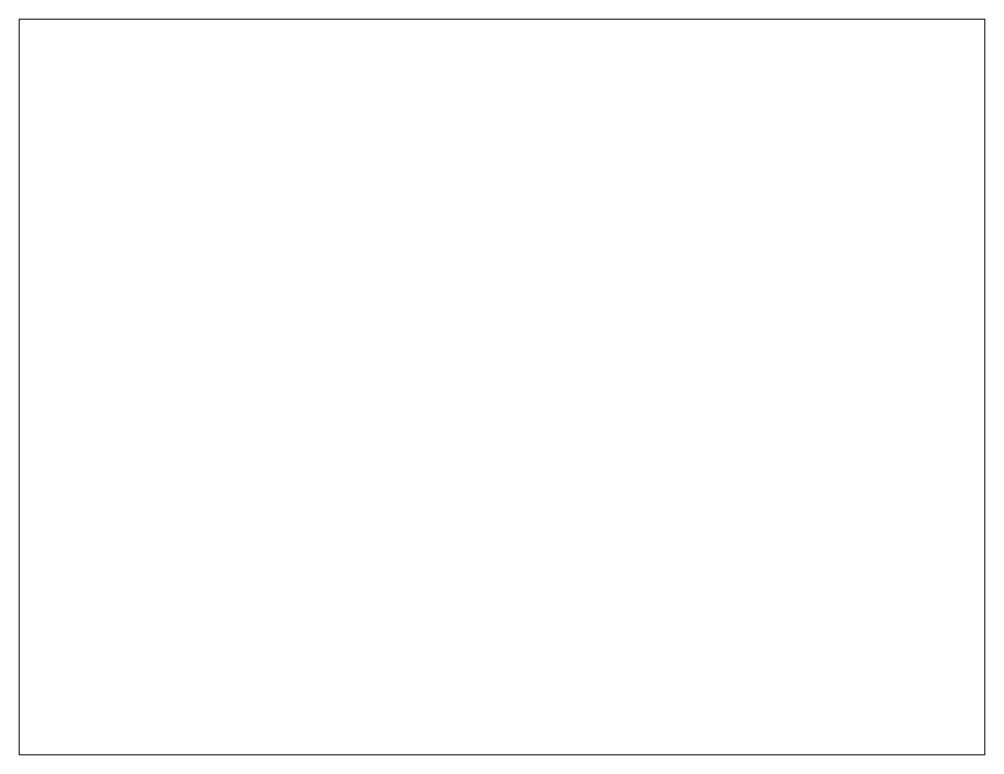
# Paper-space layout 'Layout1' of a CAD drawing. Header units: feet. Extents: x 1.05 to 9.45, y 0.8 to 7.2.
# The model-space entities are those that its viewports show. They can reach past a viewport. Long polylines and large blocks are cut down to what shows.
import ezdxf

# ---------------------------------------------------------------- set-up
doc = ezdxf.new("R2010")
doc.units = ezdxf.units.FT
doc.header["$MEASUREMENT"] = 0
doc.layers.add('WALL', color=1, linetype='Continuous')

msp = doc.modelspace()

# ---------------------------------------------------------------- hatches: boundary and pattern name
at = {"layer": 'WALL'}
h = msp.add_hatch(dxfattribs=at)
h.set_pattern_fill('ANSI32', color=256, style=0)
h.paths.add_polyline_path([(-2548.73873, -4523.7297), (-2548.73873, -4506.84659), (-2538.06506, -4506.84659), (-2538.06506, -4523.7297)], flags=9)
h = msp.add_hatch(dxfattribs=at)
h.set_pattern_fill('ANSI32', color=256, style=0)
h.paths.add_polyline_path([(-2548.73873, -4654.2297), (-2548.73873, -4637.34659), (-2538.06506, -4637.34659), (-2538.06506, -4654.2297)], flags=9)
h = msp.add_hatch(dxfattribs=at)
h.set_pattern_fill('AR-CONC', color=256, scale=65, style=0)
h.paths.add_polyline_path([(1130.67511, -4323.49196), (1126.17511, -4323.49196), (1126.17511, -4329.49196), (1130.67511, -4329.49196)])

psp = doc.layouts.get("Layout1")

# ---------------------------------------------------------------- viewports
at = {"layer": 'WALL'}
psp.add_viewport(center=(5.25, 4), size=(8.4, 6.4), view_center_point=(24059.71102, -15031.8585), view_height=40382.9054085, dxfattribs=at)

doc.saveas('drawing.dxf')
